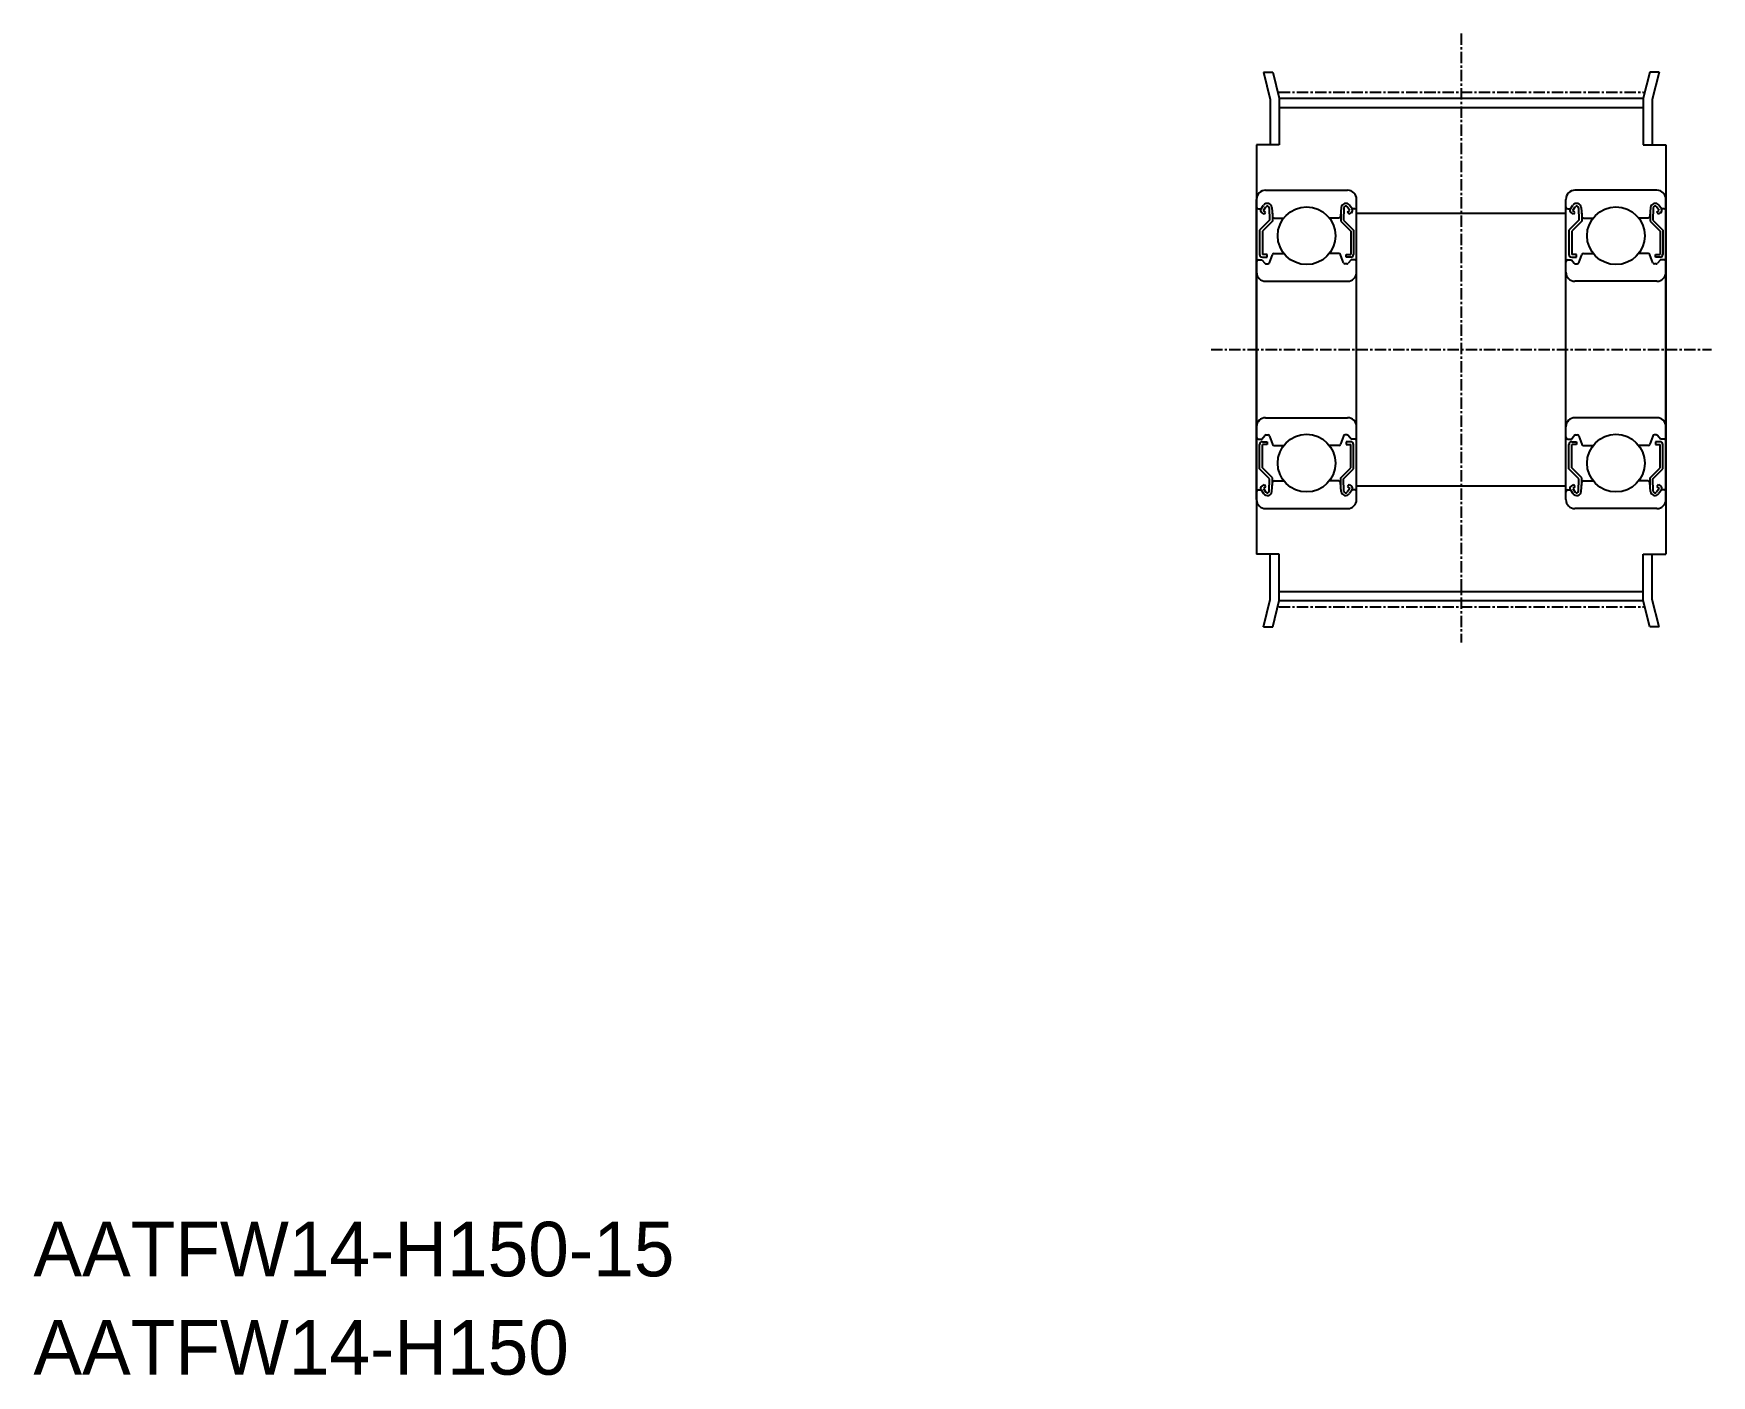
# Model space of a CAD drawing. Extents: x -286 to -102, y -61 to 87.
import ezdxf

# ---------------------------------------------------------------- set-up
doc = ezdxf.new("R2010")
doc.units = 0
doc.linetypes.add('CENTER', pattern=[2, 1.25, -0.25, 0.25, -0.25])
doc.layers.get('0').update_dxf_attribs({"linetype": 'CONTINUOUS'})
doc.layers.add('CENTER', color=1, linetype='CENTER')

msp = doc.modelspace()

# ---------------------------------------------------------------- linework, layer by layer
for p, q in [((-150.8, 82.41), (-150.05, 79.4)), ((-150.8, 82.41), (-149.77, 82.41)), ((-149.77, 82.41), (-149.05, 79.52)), ((-108.33, 82.41), (-109.05, 79.52)), ((-107.3, 82.41), (-108.33, 82.41)), ((-107.3, 82.41), (-108.05, 79.4)), ((-150.05, 79.4), (-150.05, 74.41)), ((-149.05, 79.52), (-149.05, 74.41)), ((-149.05, 79.52), (-109.05, 79.52)), ((-109.05, 79.52), (-109.05, 74.41)), ((-108.05, 79.4), (-108.05, 74.41)), ((-149.05, 78.53), (-109.05, 78.53)), ((-149.05, 74.41), (-151.55, 74.41)), ((-151.55, 74.41), (-151.55, 41.91)), ((-109.05, 74.41), (-106.55, 74.41)), ((-106.55, 74.41), (-106.55, 41.91)), ((-151.55, 35.41), (-151.55, 68.41)), ((-150.55, 69.41), (-141.55, 69.41)), ((-140.55, 35.41), (-140.55, 68.41)), ((-117.55, 35.41), (-117.55, 68.41)), ((-107.55, 69.41), (-116.55, 69.41)), ((-106.55, 35.41), (-106.55, 68.41)), ((-151.35, 67.36), (-151.05, 67.36)), ((-151.05, 67.36), (-150.77, 67.76)), ((-150.73, 66.77), (-150.98, 66.95)), ((-150.8, 67.19), (-150.52, 67.59)), ((-150.56, 67.02), (-150.8, 67.19)), ((-150.73, 66.77), (-150.56, 67.02)), ((-150.16, 67.49), (-150.11, 66.14)), ((-149.86, 67.52), (-149.78, 66.55)), ((-149.81, 66.88), (-149.81, 66.01)), ((-142.24, 67.52), (-142.32, 66.55)), ((-142.29, 66.88), (-142.29, 66.01)), ((-141.94, 67.49), (-141.99, 66.14)), ((-141.3, 67.19), (-141.58, 67.59)), ((-141.54, 67.02), (-141.3, 67.19)), ((-141.37, 66.77), (-141.54, 67.02)), ((-141.37, 66.77), (-141.12, 66.95)), ((-141.05, 67.36), (-141.33, 67.76)), ((-140.75, 67.36), (-141.05, 67.36)), ((-117.35, 67.36), (-117.05, 67.36)), ((-117.05, 67.36), (-116.77, 67.76)), ((-116.73, 66.77), (-116.98, 66.95)), ((-116.8, 67.19), (-116.52, 67.59)), ((-116.56, 67.02), (-116.8, 67.19)), ((-116.73, 66.77), (-116.56, 67.02)), ((-116.16, 67.49), (-116.11, 66.14)), ((-115.86, 67.52), (-115.78, 66.55)), ((-115.81, 66.88), (-115.81, 66.01)), ((-108.24, 67.52), (-108.32, 66.55)), ((-108.29, 66.88), (-108.29, 66.01)), ((-107.94, 67.49), (-107.99, 66.14)), ((-107.3, 67.19), (-107.58, 67.59)), ((-107.54, 67.02), (-107.3, 67.19)), ((-107.37, 66.77), (-107.54, 67.02)), ((-107.37, 66.77), (-107.12, 66.95)), ((-107.05, 67.36), (-107.33, 67.76)), ((-106.75, 67.36), (-107.05, 67.36)), ((-151.55, 65.31), (-151.55, 29.41)), ((-150.11, 66.14), (-151.21, 65.04)), ((-151.21, 65.04), (-151.21, 62.36)), ((-149.81, 66.01), (-150.91, 64.91)), ((-150.91, 64.91), (-150.91, 62.36)), ((-149.58, 66.36), (-148.56, 66.36)), ((-142.52, 66.36), (-143.54, 66.36)), ((-142.29, 66.01), (-141.19, 64.91)), ((-141.99, 66.14), (-140.89, 65.04)), ((-141.19, 64.91), (-141.19, 62.36)), ((-140.89, 65.04), (-140.89, 62.36)), ((-116.11, 66.14), (-117.21, 65.04)), ((-117.21, 65.04), (-117.21, 62.36)), ((-115.81, 66.01), (-116.91, 64.91)), ((-116.91, 64.91), (-116.91, 62.36)), ((-115.58, 66.36), (-114.56, 66.36)), ((-108.52, 66.36), (-109.54, 66.36)), ((-108.29, 66.01), (-107.19, 64.91)), ((-107.99, 66.14), (-106.89, 65.04)), ((-107.19, 64.91), (-107.19, 62.36)), ((-106.89, 65.04), (-106.89, 62.36)), ((-106.55, 65.31), (-106.55, 29.41)), ((-151.35, 61.76), (-150.95, 61.76)), ((-150.95, 61.76), (-150.63, 61.39)), ((-150.39, 62.36), (-150.91, 62.36)), ((-150.91, 62.06), (-150.39, 62.06)), ((-150.48, 61.31), (-150.3, 61.31)), ((-150.39, 62.06), (-150.39, 62.36)), ((-150.12, 61.45), (-149.79, 62.33)), ((-149.61, 62.46), (-148.56, 62.46)), ((-142.5, 62.46), (-143.54, 62.46)), ((-141.98, 61.45), (-142.31, 62.33)), ((-141.62, 61.31), (-141.8, 61.31)), ((-141.71, 62.06), (-141.71, 62.36)), ((-141.71, 62.36), (-141.19, 62.36)), ((-141.19, 62.06), (-141.71, 62.06)), ((-141.15, 61.76), (-141.47, 61.39)), ((-140.75, 61.76), (-141.15, 61.76)), ((-117.35, 61.76), (-116.95, 61.76)), ((-116.95, 61.76), (-116.63, 61.39)), ((-116.39, 62.36), (-116.91, 62.36)), ((-116.91, 62.06), (-116.39, 62.06)), ((-116.48, 61.31), (-116.3, 61.31)), ((-116.39, 62.06), (-116.39, 62.36)), ((-116.12, 61.45), (-115.79, 62.33)), ((-115.61, 62.46), (-114.56, 62.46)), ((-108.5, 62.46), (-109.54, 62.46)), ((-107.98, 61.45), (-108.31, 62.33)), ((-107.62, 61.31), (-107.8, 61.31)), ((-107.71, 62.06), (-107.71, 62.36)), ((-107.71, 62.36), (-107.19, 62.36)), ((-107.19, 62.06), (-107.71, 62.06)), ((-107.15, 61.76), (-107.47, 61.39)), ((-106.75, 61.76), (-107.15, 61.76)), ((-150.55, 59.41), (-141.55, 59.41)), ((-107.55, 59.41), (-116.55, 59.41)), ((-151.55, 51.91), (-151.55, 51.91)), ((-106.55, 51.91), (-106.55, 51.91)), ((-150.55, 44.41), (-141.55, 44.41)), ((-107.55, 44.41), (-116.55, 44.41)), ((-151.55, 43.66), (-151.55, 43.66)), ((-150.95, 42.06), (-150.63, 42.44)), ((-150.48, 42.51), (-150.3, 42.51)), ((-141.62, 42.51), (-141.8, 42.51)), ((-141.15, 42.06), (-141.47, 42.44)), ((-116.95, 42.06), (-116.63, 42.44)), ((-116.48, 42.51), (-116.3, 42.51)), ((-107.62, 42.51), (-107.8, 42.51)), ((-107.15, 42.06), (-107.47, 42.44)), ((-106.55, 43.66), (-106.55, 43.66)), ((-151.35, 42.06), (-150.95, 42.06)), ((-151.21, 38.79), (-151.21, 41.46)), ((-150.91, 41.76), (-150.39, 41.76)), ((-150.91, 38.91), (-150.91, 41.46)), ((-150.39, 41.46), (-150.91, 41.46)), ((-150.39, 41.76), (-150.39, 41.46)), ((-150.12, 42.38), (-149.79, 41.5)), ((-149.61, 41.36), (-148.56, 41.36)), ((-142.5, 41.36), (-143.54, 41.36)), ((-141.98, 42.38), (-142.31, 41.5)), ((-141.19, 41.76), (-141.71, 41.76)), ((-141.71, 41.76), (-141.71, 41.46)), ((-141.71, 41.46), (-141.19, 41.46)), ((-141.19, 38.91), (-141.19, 41.46)), ((-140.75, 42.06), (-141.15, 42.06)), ((-140.89, 38.79), (-140.89, 41.46)), ((-117.35, 42.06), (-116.95, 42.06)), ((-117.21, 38.79), (-117.21, 41.46)), ((-116.91, 41.76), (-116.39, 41.76)), ((-116.91, 38.91), (-116.91, 41.46)), ((-116.39, 41.46), (-116.91, 41.46)), ((-116.39, 41.76), (-116.39, 41.46)), ((-116.12, 42.38), (-115.79, 41.5)), ((-115.61, 41.36), (-114.56, 41.36)), ((-108.5, 41.36), (-109.54, 41.36)), ((-107.98, 42.38), (-108.31, 41.5)), ((-107.71, 41.76), (-107.71, 41.46)), ((-107.19, 41.76), (-107.71, 41.76)), ((-107.71, 41.46), (-107.19, 41.46)), ((-107.19, 38.91), (-107.19, 41.46)), ((-106.75, 42.06), (-107.15, 42.06)), ((-106.89, 38.79), (-106.89, 41.46)), ((-150.11, 37.69), (-151.21, 38.79)), ((-149.81, 37.81), (-150.91, 38.91)), ((-142.29, 37.81), (-141.19, 38.91)), ((-141.99, 37.69), (-140.89, 38.79)), ((-116.11, 37.69), (-117.21, 38.79)), ((-115.81, 37.81), (-116.91, 38.91)), ((-108.29, 37.81), (-107.19, 38.91)), ((-107.99, 37.69), (-106.89, 38.79)), ((-150.73, 37.05), (-150.98, 36.88)), ((-150.73, 37.05), (-150.56, 36.81)), ((-150.16, 36.34), (-150.11, 37.69)), ((-149.86, 36.31), (-149.78, 37.28)), ((-149.81, 36.94), (-149.81, 37.81)), ((-149.58, 37.46), (-148.56, 37.46)), ((-142.52, 37.46), (-143.54, 37.46)), ((-142.24, 36.31), (-142.32, 37.28)), ((-142.29, 36.94), (-142.29, 37.81)), ((-141.94, 36.34), (-141.99, 37.69)), ((-141.37, 37.05), (-141.54, 36.81)), ((-141.37, 37.05), (-141.12, 36.88)), ((-116.73, 37.05), (-116.98, 36.88)), ((-116.73, 37.05), (-116.56, 36.81)), ((-116.16, 36.34), (-116.11, 37.69)), ((-115.86, 36.31), (-115.78, 37.28)), ((-115.81, 36.94), (-115.81, 37.81)), ((-115.58, 37.46), (-114.56, 37.46)), ((-108.52, 37.46), (-109.54, 37.46)), ((-108.24, 36.31), (-108.32, 37.28)), ((-108.29, 36.94), (-108.29, 37.81)), ((-107.94, 36.34), (-107.99, 37.69)), ((-107.37, 37.05), (-107.54, 36.81)), ((-107.37, 37.05), (-107.12, 36.88)), ((-151.35, 36.46), (-151.05, 36.46)), ((-151.05, 36.46), (-150.77, 36.07)), ((-150.56, 36.81), (-150.8, 36.64)), ((-150.8, 36.64), (-150.52, 36.23)), ((-141.3, 36.64), (-141.58, 36.23)), ((-141.54, 36.81), (-141.3, 36.64)), ((-141.05, 36.46), (-141.33, 36.07)), ((-140.75, 36.46), (-141.05, 36.46)), ((-117.35, 36.46), (-117.05, 36.46)), ((-117.05, 36.46), (-116.77, 36.07)), ((-116.56, 36.81), (-116.8, 36.64)), ((-116.8, 36.64), (-116.52, 36.23)), ((-107.3, 36.64), (-107.58, 36.23)), ((-107.54, 36.81), (-107.3, 36.64)), ((-107.05, 36.46), (-107.33, 36.07)), ((-106.75, 36.46), (-107.05, 36.46)), ((-150.55, 34.41), (-141.55, 34.41)), ((-107.55, 34.41), (-116.55, 34.41)), ((-149.05, 29.41), (-151.55, 29.41)), ((-150.05, 24.43), (-150.05, 29.41)), ((-149.05, 24.3), (-149.05, 29.41)), ((-109.05, 24.3), (-109.05, 29.41)), ((-109.05, 29.41), (-106.55, 29.41)), ((-108.05, 24.43), (-108.05, 29.41)), ((-150.8, 21.41), (-150.05, 24.43)), ((-149.77, 21.41), (-149.05, 24.3)), ((-149.05, 25.3), (-109.05, 25.3)), ((-149.05, 24.3), (-109.05, 24.3)), ((-108.33, 21.41), (-109.05, 24.3)), ((-107.3, 21.41), (-108.05, 24.43)), ((-150.8, 21.41), (-149.77, 21.41)), ((-107.3, 21.41), (-108.33, 21.41))]:
    msp.add_line(p, q)
at = {"color": 7, "linetype": 'CONTINUOUS'}
for p, q in [((-140.55, 66.91), (-117.55, 66.91)), ((-140.55, 36.91), (-117.55, 36.91))]:
    msp.add_line(p, q, dxfattribs=at)
for centre in [(-146.05, 64.41), (-112.05, 64.41), (-146.05, 39.41), (-112.05, 39.41)]:
    msp.add_circle(centre, 3.17)
for centre, radius, start, end in [((-150.55, 68.41), 1, 90, 180), ((-141.55, 68.41), 1, 0, 90), ((-116.55, 68.41), 1, 90, 180), ((-107.55, 68.41), 1, 0, 90), ((-151.35, 67.56), 0.2, 180, 270), ((-150.81, 67.19), 0.3, 144.9356, 235.0377), ((-150.36, 67.47), 0.5, 5.065, 144.9356), ((-150.36, 67.48), 0.2, 2.1312, 144.9367), ((-149.58, 66.56), 0.2, 185.065, 270), ((-142.52, 66.56), 0.2, 270, 354.935), ((-141.74, 67.47), 0.5, 35.0644, 174.935), ((-141.74, 67.48), 0.2, 35.0633, 177.8688), ((-141.3, 67.19), 0.3, 304.9623, 35.0644), ((-140.75, 67.56), 0.2, 270, 0), ((-117.35, 67.56), 0.2, 180, 270), ((-116.81, 67.19), 0.3, 144.9356, 235.0377), ((-116.36, 67.47), 0.5, 5.065, 144.9356), ((-116.36, 67.48), 0.2, 2.1312, 144.9367), ((-115.58, 66.56), 0.2, 185.065, 270), ((-108.52, 66.56), 0.2, 270, 354.935), ((-107.74, 67.47), 0.5, 35.0644, 174.935), ((-107.74, 67.48), 0.2, 35.0633, 177.8688), ((-107.3, 67.19), 0.3, 304.9623, 35.0644), ((-106.75, 67.56), 0.2, 270, 0), ((-151.35, 61.56), 0.2, 90, 180), ((-150.91, 62.36), 0.3, 180, 270), ((-150.48, 61.51), 0.2, 219.997, 270), ((-150.3, 61.51), 0.2, 270, 339.9703), ((-149.61, 62.26), 0.2, 90, 159.9703), ((-142.5, 62.26), 0.2, 20.0297, 90), ((-141.8, 61.51), 0.2, 200.0297, 270), ((-141.62, 61.51), 0.2, 270, 320.003), ((-141.19, 62.36), 0.3, 270, 0), ((-140.75, 61.56), 0.2, 0, 90), ((-117.35, 61.56), 0.2, 90, 180), ((-116.91, 62.36), 0.3, 180, 270), ((-116.48, 61.51), 0.2, 219.997, 270), ((-116.3, 61.51), 0.2, 270, 339.9703), ((-115.61, 62.26), 0.2, 90, 159.9703), ((-108.5, 62.26), 0.2, 20.0297, 90), ((-107.8, 61.51), 0.2, 200.0297, 270), ((-107.62, 61.51), 0.2, 270, 320.003), ((-107.19, 62.36), 0.3, 270, 0), ((-106.75, 61.56), 0.2, 0, 90), ((-150.55, 60.41), 1, 180, 270), ((-141.55, 60.41), 1, 270, 0), ((-116.55, 60.41), 1, 180, 270), ((-107.55, 60.41), 1, 270, 0), ((-150.55, 43.41), 1, 90, 180), ((-141.55, 43.41), 1, 360, 90), ((-116.55, 43.41), 1, 90, 180), ((-107.55, 43.41), 1, 0, 90), ((-150.48, 42.31), 0.2, 90, 140.003), ((-150.3, 42.31), 0.2, 20.0297, 90), ((-141.8, 42.31), 0.2, 90, 159.9703), ((-141.62, 42.31), 0.2, 39.997, 90), ((-116.48, 42.31), 0.2, 90, 140.003), ((-116.3, 42.31), 0.2, 20.0297, 90), ((-107.8, 42.31), 0.2, 90, 159.9703), ((-107.62, 42.31), 0.2, 39.997, 90), ((-151.35, 42.26), 0.2, 180, 270), ((-150.91, 41.46), 0.3, 90, 180), ((-149.61, 41.56), 0.2, 200.0297, 270), ((-142.5, 41.56), 0.2, 270, 339.9703), ((-141.19, 41.46), 0.3, 0, 90), ((-140.75, 42.26), 0.2, 270, 0), ((-117.35, 42.26), 0.2, 180, 270), ((-116.91, 41.46), 0.3, 90, 180), ((-115.61, 41.56), 0.2, 200.0297, 270), ((-108.5, 41.56), 0.2, 270, 339.9703), ((-107.19, 41.46), 0.3, 0, 90), ((-106.75, 42.26), 0.2, 270, 0), ((-149.58, 37.26), 0.2, 90, 174.935), ((-142.52, 37.26), 0.2, 5.065, 90), ((-115.58, 37.26), 0.2, 90, 174.935), ((-108.52, 37.26), 0.2, 5.065, 90), ((-151.35, 36.26), 0.2, 90, 180), ((-150.55, 35.41), 1, 180, 270), ((-150.81, 36.64), 0.3, 124.9623, 215.0644), ((-150.36, 36.35), 0.5, 215.0644, 354.935), ((-150.36, 36.35), 0.2, 215.0633, 357.8688), ((-141.74, 36.35), 0.5, 185.065, 324.9356), ((-141.74, 36.35), 0.2, 182.1312, 324.9367), ((-141.55, 35.41), 1, 270, 360), ((-141.3, 36.64), 0.3, 324.9356, 55.0377), ((-140.75, 36.26), 0.2, 0, 90), ((-117.35, 36.26), 0.2, 90, 180), ((-116.55, 35.41), 1, 180, 270), ((-116.81, 36.64), 0.3, 124.9623, 215.0644), ((-116.36, 36.35), 0.5, 215.0644, 354.935), ((-116.36, 36.35), 0.2, 215.0633, 357.8688), ((-107.74, 36.35), 0.5, 185.065, 324.9356), ((-107.74, 36.35), 0.2, 182.1312, 324.9367), ((-107.55, 35.41), 1, 270, 0), ((-107.3, 36.64), 0.3, 324.9356, 55.0377), ((-106.75, 36.26), 0.2, 0, 90)]:
    msp.add_arc(centre, radius, start, end)
at = {"layer": 'CENTER', "color": 1, "linetype": 'CENTER'}
for p, q in [((-129.05, 86.64), (-129.05, 19.69)), ((-149.11, 80.21), (-109, 80.21)), ((-156.55, 51.91), (-101.55, 51.91)), ((-149.11, 23.61), (-109, 23.61))]:
    msp.add_line(p, q, dxfattribs=at)

# ---------------------------------------------------------------- texts
at = {"color": 7, "linetype": 'CONTINUOUS'}
for s, p in [('AATFW14-H150-15', (-285.99, -50)), ('AATFW14-H150', (-285.99, -60.81))]:
    msp.add_text(s, height=6, dxfattribs=at).set_placement(p)

doc.saveas('drawing.dxf')
